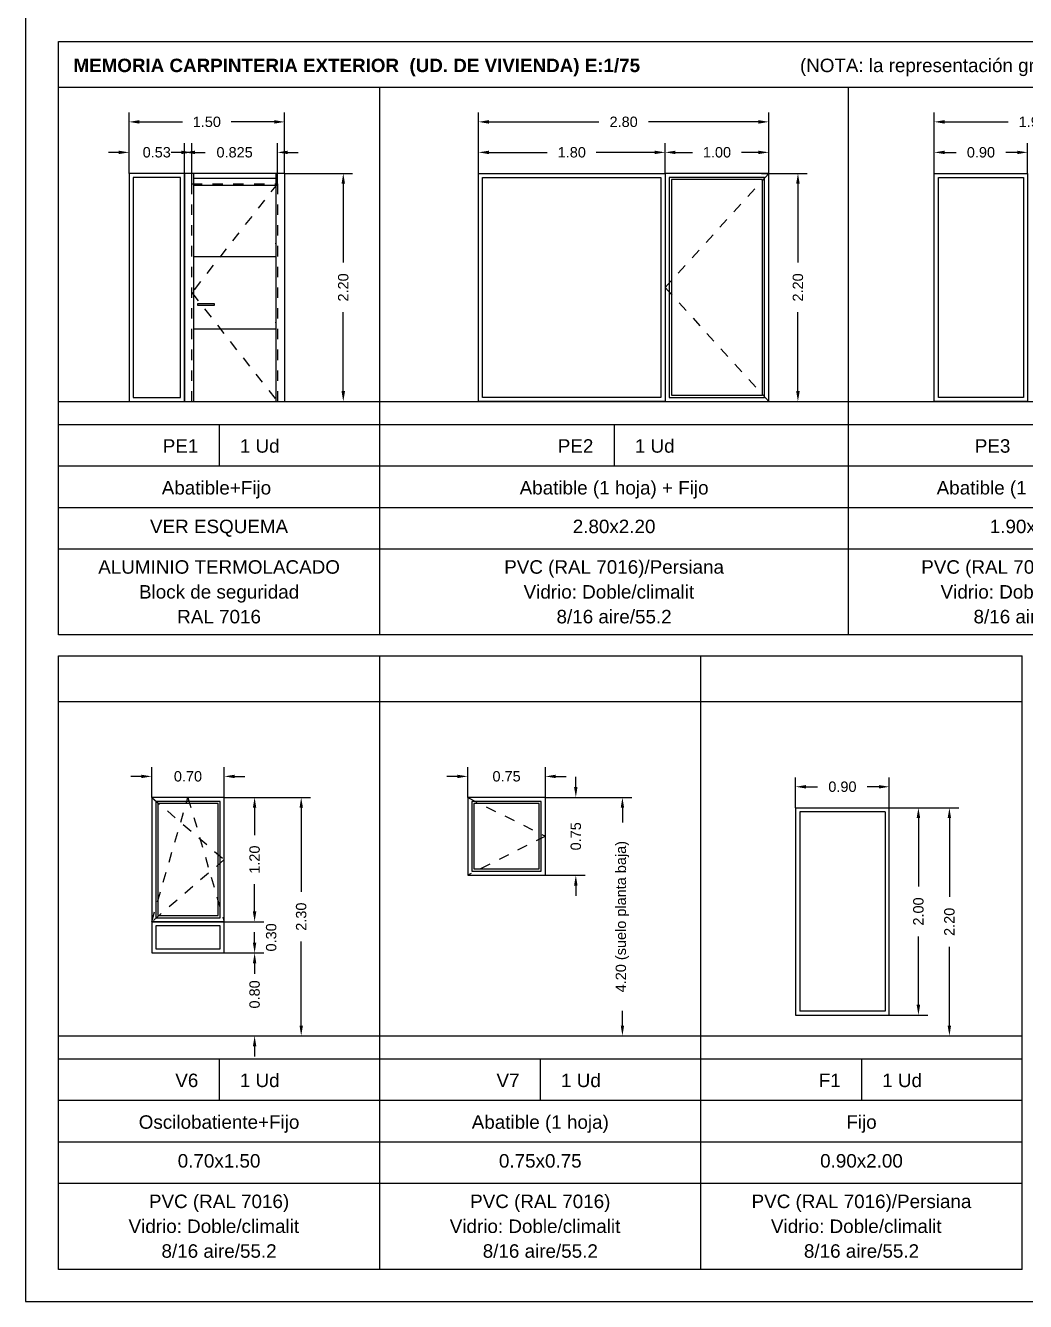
# Model space of a CAD drawing. Header units: millimetres. Extents: x 441156 to 441653, y 4514887 to 4515266.
# Drawn here: x 441501.57 to 441511.22, y 4514887.45 to 4514899.75 of the extents above; entities that cross this region are included whole.
import ezdxf
from ezdxf.enums import TextEntityAlignment as Align

# ---------------------------------------------------------------- set-up
doc = ezdxf.new("R2010")
doc.units = ezdxf.units.MM
doc.linetypes.add('CONTINUA', pattern=[0])
doc.linetypes.add('RAYITAS', pattern=[0.375, 0.25, -0.125])
for name, color, linetype in [('01_alzado', 5, 'CONTINUA'), ('01_alzados', 5, 'Continuous'), ('01_cotas', 254, 'Continuous'), ('01_pilares primera', 6, 'Continuous'), ('01_sanitarios', 250, 'Continuous'), ('01_tabiques', 3, 'Continuous'), ('01_texto cartela', 5, 'Continuous'), ('01_ventanas', 2, 'Continuous'), ('CARTELA', 4, 'Continuous'), ('COTAS', 251, 'Continuous'), ('DIVISION', 5, 'Continuous')]:
    doc.layers.add(name, color=color, linetype=linetype)
doc.layers.add('01_cartela', color=6, linetype='Continuous', plot=False)
doc.styles.add('Estilo1', font='swissel.ttf')
doc.styles.add('NIEVES2', font='sanss___.ttf')
doc.styles.add('NIEVES3', font='swisseb.ttf')
doc.styles.add('ROMANS', font='romans')
doc.dimstyles.new('DECIMAL-50', dxfattribs={"dimtxt": 0.08, "dimasz": 0.15, "dimexe": 0.09, "dimexo": 0, "dimgap": 0.09, "dimtad": 0, "dimzin": 0, "dimdsep": 46, "dimtxsty": 'ROMANS', "dimcen": 0.09, "dimclrt": 6, "dimadec": 0, "dimazin": 0, "dimtfac": 1.38, "dimtix": 1, "dimtofl": 0, "dimtmove": 2, "dimatfit": 3, "dimldrblk": 'OBLIQUE', "dimfxl": 1, "dimtolj": 1, "dimtzin": 0, "dimarcsym": 0})

# ---------------------------------------------------------------- blocks, each defined once
blk = doc.blocks.new('*D840')
at = {"layer": '01_cotas', "color": 0, "linetype": 'CONTINUA', "lineweight": -2, "transparency": 16777216}
for p, q in [((441503.49, 4514892.308), (441503.873, 4514892.308)), ((441503.49, 4514891.108), (441503.873, 4514891.108))]:
    blk.add_line(p, q, dxfattribs=at)
at = {"layer": '01_cotas', "color": 0, "lineweight": -2, "transparency": 16777216}
for p, q in [((441503.783, 4514892.208), (441503.783, 4514891.944)), ((441503.783, 4514891.208), (441503.783, 4514891.472))]:
    blk.add_line(p, q, dxfattribs=at)
at = {"layer": '01_cotas', "color": 0, "transparency": 16777216}
for points in [[(441503.766, 4514892.208), (441503.799, 4514892.208), (441503.783, 4514892.308)], [(441503.766, 4514891.208), (441503.799, 4514891.208), (441503.783, 4514891.108)]]:
    blk.add_solid(points, dxfattribs=at)
at = {"layer": '01_cotas', "color": 7, "transparency": 16777216, "insert": (441503.783, 4514891.708), "char_height": 0.1, "attachment_point": 5, "rotation": 90, "style": 'Estilo1'}
blk.add_mtext('\\A1;1.20', dxfattribs=at)
blk = doc.blocks.new('*D841')
at = {"layer": '01_cotas', "color": 0, "lineweight": -2, "transparency": 16777216}
for p, q in [((441503.783, 4514891.208), (441503.783, 4514891.308)), ((441503.783, 4514890.708), (441503.783, 4514890.608))]:
    blk.add_line(p, q, dxfattribs=at)
at = {"layer": '01_cotas', "color": 0, "linetype": 'CONTINUA', "lineweight": -2, "transparency": 16777216}
for p, q in [((441503.49, 4514891.108), (441503.873, 4514891.108)), ((441503.49, 4514890.808), (441503.873, 4514890.808))]:
    blk.add_line(p, q, dxfattribs=at)
at = {"layer": '01_cotas', "color": 0, "transparency": 16777216}
for points in [[(441503.766, 4514891.208), (441503.799, 4514891.208), (441503.783, 4514891.108)], [(441503.766, 4514890.708), (441503.799, 4514890.708), (441503.783, 4514890.808)]]:
    blk.add_solid(points, dxfattribs=at)
at = {"layer": '01_cotas', "color": 7, "transparency": 16777216, "insert": (441503.943, 4514890.958), "char_height": 0.1, "attachment_point": 5, "rotation": 90, "style": 'Estilo1'}
blk.add_mtext('\\A1;0.30', dxfattribs=at)
blk = doc.blocks.new('*D842')
at = {"layer": '01_cotas', "color": 0, "lineweight": -2, "transparency": 16777216}
for p, q in [((441503.783, 4514890.908), (441503.783, 4514891.008)), ((441503.783, 4514889.908), (441503.783, 4514889.808))]:
    blk.add_line(p, q, dxfattribs=at)
at = {"layer": '01_cotas', "color": 0, "linetype": 'CONTINUA', "lineweight": -2, "transparency": 16777216}
for p, q in [((441503.49, 4514890.808), (441503.873, 4514890.808)), ((441503.49, 4514890.008), (441503.873, 4514890.008))]:
    blk.add_line(p, q, dxfattribs=at)
at = {"layer": '01_cotas', "color": 0, "transparency": 16777216}
for points in [[(441503.766, 4514890.908), (441503.799, 4514890.908), (441503.783, 4514890.808)], [(441503.766, 4514889.908), (441503.799, 4514889.908), (441503.783, 4514890.008)]]:
    blk.add_solid(points, dxfattribs=at)
at = {"layer": '01_cotas', "color": 7, "transparency": 16777216, "insert": (441503.783, 4514890.408), "char_height": 0.1, "attachment_point": 5, "rotation": 90, "style": 'Estilo1'}
blk.add_mtext('\\A1;0.80', dxfattribs=at)
blk = doc.blocks.new('*D843')
at = {"layer": '01_cotas', "color": 0, "lineweight": -2, "transparency": 16777216}
for p, q in [((441502.69, 4514892.511), (441502.59, 4514892.511)), ((441503.59, 4514892.511), (441503.69, 4514892.511))]:
    blk.add_line(p, q, dxfattribs=at)
at = {"layer": '01_cotas', "color": 0, "linetype": 'CONTINUA', "lineweight": -2, "transparency": 16777216}
for p, q in [((441502.79, 4514892.308), (441502.79, 4514892.601)), ((441503.49, 4514892.308), (441503.49, 4514892.601))]:
    blk.add_line(p, q, dxfattribs=at)
at = {"layer": '01_cotas', "color": 0, "transparency": 16777216}
for points in [[(441502.69, 4514892.527), (441502.69, 4514892.494), (441502.79, 4514892.511)], [(441503.59, 4514892.527), (441503.59, 4514892.494), (441503.49, 4514892.511)]]:
    blk.add_solid(points, dxfattribs=at)
at = {"layer": '01_cotas', "color": 7, "transparency": 16777216, "insert": (441503.14, 4514892.511), "char_height": 0.1, "attachment_point": 5, "style": 'Estilo1'}
blk.add_mtext('\\A1;0.70', dxfattribs=at)
blk = doc.blocks.new('*D844')
at = {"layer": '01_cotas', "color": 0, "linetype": 'CONTINUA', "lineweight": -2, "transparency": 16777216}
for p, q in [((441503.609, 4514892.308), (441504.322, 4514892.308)), ((441503.519, 4514890.008), (441504.322, 4514890.008))]:
    blk.add_line(p, q, dxfattribs=at)
at = {"layer": '01_cotas', "color": 0, "lineweight": -2, "transparency": 16777216}
for p, q in [((441504.232, 4514892.208), (441504.232, 4514891.398)), ((441504.232, 4514890.108), (441504.232, 4514890.918))]:
    blk.add_line(p, q, dxfattribs=at)
at = {"layer": '01_cotas', "color": 0, "transparency": 16777216}
for points in [[(441504.216, 4514892.208), (441504.249, 4514892.208), (441504.232, 4514892.308)], [(441504.216, 4514890.108), (441504.249, 4514890.108), (441504.232, 4514890.008)]]:
    blk.add_solid(points, dxfattribs=at)
at = {"layer": '01_cotas', "color": 7, "transparency": 16777216, "insert": (441504.232, 4514891.158), "char_height": 0.1, "attachment_point": 5, "rotation": 90, "style": 'Estilo1'}
blk.add_mtext('\\A1;2.30', dxfattribs=at)
blk = doc.blocks.new('*D853')
at = {"layer": '01_cotas', "color": 0, "linetype": 'CONTINUA', "lineweight": -2, "transparency": 16777216}
for p, q in [((441505.942, 4514898.327), (441505.942, 4514898.914)), ((441508.742, 4514898.327), (441508.742, 4514898.914))]:
    blk.add_line(p, q, dxfattribs=at)
at = {"layer": '01_cotas', "color": 0, "lineweight": -2, "transparency": 16777216}
for p, q in [((441506.042, 4514898.824), (441507.102, 4514898.824)), ((441508.642, 4514898.824), (441507.582, 4514898.824))]:
    blk.add_line(p, q, dxfattribs=at)
at = {"layer": '01_cotas', "color": 0, "transparency": 16777216}
for points in [[(441506.042, 4514898.841), (441506.042, 4514898.807), (441505.942, 4514898.824)], [(441508.642, 4514898.841), (441508.642, 4514898.807), (441508.742, 4514898.824)]]:
    blk.add_solid(points, dxfattribs=at)
at = {"layer": '01_cotas', "color": 7, "transparency": 16777216, "insert": (441507.342, 4514898.824), "char_height": 0.1, "attachment_point": 5, "style": 'Estilo1'}
blk.add_mtext('\\A1;2.80', dxfattribs=at)
blk = doc.blocks.new('*D854')
at = {"layer": '01_cotas', "color": 0, "linetype": 'CONTINUA', "lineweight": -2, "transparency": 16777216}
for p, q in [((441505.942, 4514898.327), (441505.942, 4514898.62)), ((441507.742, 4514898.327), (441507.742, 4514898.62))]:
    blk.add_line(p, q, dxfattribs=at)
at = {"layer": '01_cotas', "color": 0, "lineweight": -2, "transparency": 16777216}
for p, q in [((441506.042, 4514898.53), (441506.605, 4514898.53)), ((441507.642, 4514898.53), (441507.078, 4514898.53))]:
    blk.add_line(p, q, dxfattribs=at)
at = {"layer": '01_cotas', "color": 0, "transparency": 16777216}
for points in [[(441506.042, 4514898.546), (441506.042, 4514898.513), (441505.942, 4514898.53)], [(441507.642, 4514898.546), (441507.642, 4514898.513), (441507.742, 4514898.53)]]:
    blk.add_solid(points, dxfattribs=at)
at = {"layer": '01_cotas', "color": 7, "transparency": 16777216, "insert": (441506.842, 4514898.53), "char_height": 0.1, "attachment_point": 5, "style": 'Estilo1'}
blk.add_mtext('\\A1;1.80', dxfattribs=at)
blk = doc.blocks.new('*D855')
at = {"layer": '01_cotas', "color": 0, "linetype": 'CONTINUA', "lineweight": -2, "transparency": 16777216}
for p, q in [((441508.672, 4514898.327), (441509.113, 4514898.327)), ((441508.672, 4514896.127), (441509.113, 4514896.127))]:
    blk.add_line(p, q, dxfattribs=at)
at = {"layer": '01_cotas', "color": 0, "lineweight": -2, "transparency": 16777216}
for p, q in [((441509.023, 4514898.227), (441509.023, 4514897.467)), ((441509.023, 4514896.227), (441509.023, 4514896.987))]:
    blk.add_line(p, q, dxfattribs=at)
at = {"layer": '01_cotas', "color": 0, "transparency": 16777216}
for points in [[(441509.006, 4514898.227), (441509.04, 4514898.227), (441509.023, 4514898.327)], [(441509.006, 4514896.227), (441509.04, 4514896.227), (441509.023, 4514896.127)]]:
    blk.add_solid(points, dxfattribs=at)
at = {"layer": '01_cotas', "color": 7, "transparency": 16777216, "insert": (441509.023, 4514897.227), "char_height": 0.1, "attachment_point": 5, "rotation": 90, "style": 'Estilo1'}
blk.add_mtext('\\A1;2.20', dxfattribs=at)
blk = doc.blocks.new('*D856')
at = {"layer": '01_cotas', "color": 0, "linetype": 'CONTINUA', "lineweight": -2, "transparency": 16777216}
for p, q in [((441507.742, 4514898.327), (441507.742, 4514898.62)), ((441508.742, 4514898.327), (441508.742, 4514898.62))]:
    blk.add_line(p, q, dxfattribs=at)
at = {"layer": '01_cotas', "color": 0, "lineweight": -2, "transparency": 16777216}
for p, q in [((441507.842, 4514898.53), (441508.005, 4514898.53)), ((441508.642, 4514898.53), (441508.478, 4514898.53))]:
    blk.add_line(p, q, dxfattribs=at)
at = {"layer": '01_cotas', "color": 0, "transparency": 16777216}
for points in [[(441507.842, 4514898.546), (441507.842, 4514898.513), (441507.742, 4514898.53)], [(441508.642, 4514898.546), (441508.642, 4514898.513), (441508.742, 4514898.53)]]:
    blk.add_solid(points, dxfattribs=at)
at = {"layer": '01_cotas', "color": 7, "transparency": 16777216, "insert": (441508.242, 4514898.53), "char_height": 0.1, "attachment_point": 5, "style": 'Estilo1'}
blk.add_mtext('\\A1;1.00', dxfattribs=at)
blk = doc.blocks.new('*D857')
at = {"layer": '01_cotas', "color": 0, "linetype": 'CONTINUA', "lineweight": -2, "transparency": 16777216}
for p, q in [((441510.338, 4514898.327), (441510.338, 4514898.914)), ((441512.238, 4514898.327), (441512.238, 4514898.914))]:
    blk.add_line(p, q, dxfattribs=at)
at = {"layer": '01_cotas', "color": 0, "lineweight": -2, "transparency": 16777216}
for p, q in [((441510.438, 4514898.824), (441511.051, 4514898.824)), ((441512.138, 4514898.824), (441511.524, 4514898.824))]:
    blk.add_line(p, q, dxfattribs=at)
at = {"layer": '01_cotas', "color": 0, "transparency": 16777216}
for points in [[(441510.438, 4514898.841), (441510.438, 4514898.807), (441510.338, 4514898.824)], [(441512.138, 4514898.841), (441512.138, 4514898.807), (441512.238, 4514898.824)]]:
    blk.add_solid(points, dxfattribs=at)
at = {"layer": '01_cotas', "color": 7, "transparency": 16777216, "insert": (441511.288, 4514898.824), "char_height": 0.1, "attachment_point": 5, "style": 'Estilo1'}
blk.add_mtext('\\A1;1.90', dxfattribs=at)
blk = doc.blocks.new('*D858')
at = {"layer": '01_cotas', "color": 0, "linetype": 'CONTINUA', "lineweight": -2, "transparency": 16777216}
for p, q in [((441510.338, 4514898.327), (441510.338, 4514898.62)), ((441511.238, 4514898.327), (441511.238, 4514898.62))]:
    blk.add_line(p, q, dxfattribs=at)
at = {"layer": '01_cotas', "color": 0, "lineweight": -2, "transparency": 16777216}
for p, q in [((441510.438, 4514898.53), (441510.548, 4514898.53)), ((441511.138, 4514898.53), (441511.028, 4514898.53))]:
    blk.add_line(p, q, dxfattribs=at)
at = {"layer": '01_cotas', "color": 0, "transparency": 16777216}
for points in [[(441510.438, 4514898.546), (441510.438, 4514898.513), (441510.338, 4514898.53)], [(441511.138, 4514898.546), (441511.138, 4514898.513), (441511.238, 4514898.53)]]:
    blk.add_solid(points, dxfattribs=at)
at = {"layer": '01_cotas', "color": 7, "transparency": 16777216, "insert": (441510.788, 4514898.53), "char_height": 0.1, "attachment_point": 5, "style": 'Estilo1'}
blk.add_mtext('\\A1;0.90', dxfattribs=at)
blk = doc.blocks.new('*D861')
at = {"layer": '01_cotas', "color": 0, "lineweight": -2, "transparency": 16777216}
for p, q in [((441506.881, 4514892.408), (441506.881, 4514892.508)), ((441506.881, 4514891.458), (441506.881, 4514891.358))]:
    blk.add_line(p, q, dxfattribs=at)
at = {"layer": '01_cotas', "color": 0, "linetype": 'CONTINUA', "lineweight": -2, "transparency": 16777216}
for p, q in [((441506.588, 4514892.308), (441506.971, 4514892.308)), ((441506.588, 4514891.558), (441506.971, 4514891.558))]:
    blk.add_line(p, q, dxfattribs=at)
at = {"layer": '01_cotas', "color": 0, "transparency": 16777216}
for points in [[(441506.864, 4514892.408), (441506.897, 4514892.408), (441506.881, 4514892.308)], [(441506.864, 4514891.458), (441506.897, 4514891.458), (441506.881, 4514891.558)]]:
    blk.add_solid(points, dxfattribs=at)
at = {"layer": '01_cotas', "color": 7, "transparency": 16777216, "insert": (441506.881, 4514891.933), "char_height": 0.1, "attachment_point": 5, "rotation": 90, "style": 'Estilo1'}
blk.add_mtext('\\A1;0.75', dxfattribs=at)
blk = doc.blocks.new('*D862')
at = {"layer": '01_cotas', "color": 0, "lineweight": -2, "transparency": 16777216}
for p, q in [((441505.738, 4514892.511), (441505.638, 4514892.511)), ((441506.688, 4514892.511), (441506.788, 4514892.511))]:
    blk.add_line(p, q, dxfattribs=at)
at = {"layer": '01_cotas', "color": 0, "linetype": 'CONTINUA', "lineweight": -2, "transparency": 16777216}
for p, q in [((441505.838, 4514892.308), (441505.838, 4514892.601)), ((441506.588, 4514892.308), (441506.588, 4514892.601))]:
    blk.add_line(p, q, dxfattribs=at)
at = {"layer": '01_cotas', "color": 0, "transparency": 16777216}
for points in [[(441505.738, 4514892.527), (441505.738, 4514892.494), (441505.838, 4514892.511)], [(441506.688, 4514892.527), (441506.688, 4514892.494), (441506.588, 4514892.511)]]:
    blk.add_solid(points, dxfattribs=at)
at = {"layer": '01_cotas', "color": 7, "transparency": 16777216, "insert": (441506.213, 4514892.511), "char_height": 0.1, "attachment_point": 5, "style": 'Estilo1'}
blk.add_mtext('\\A1;0.75', dxfattribs=at)
blk = doc.blocks.new('*D863')
at = {"layer": '01_cotas', "color": 0, "linetype": 'CONTINUA', "lineweight": -2, "transparency": 16777216}
for p, q in [((441506.707, 4514892.308), (441507.42, 4514892.308)), ((441506.617, 4514890.008), (441507.42, 4514890.008))]:
    blk.add_line(p, q, dxfattribs=at)
at = {"layer": '01_cotas', "color": 0, "lineweight": -2, "transparency": 16777216}
for p, q in [((441507.33, 4514892.208), (441507.33, 4514892.065)), ((441507.33, 4514890.108), (441507.33, 4514890.251))]:
    blk.add_line(p, q, dxfattribs=at)
at = {"layer": '01_cotas', "color": 0, "transparency": 16777216}
for points in [[(441507.314, 4514892.208), (441507.347, 4514892.208), (441507.33, 4514892.308)], [(441507.314, 4514890.108), (441507.347, 4514890.108), (441507.33, 4514890.008)]]:
    blk.add_solid(points, dxfattribs=at)
at = {"layer": '01_cotas', "color": 7, "transparency": 16777216, "insert": (441507.33, 4514891.158), "char_height": 0.1, "attachment_point": 5, "rotation": 90, "style": 'Estilo1'}
blk.add_mtext('\\A1;4.20 (suelo planta baja)', dxfattribs=at)
blk = doc.blocks.new('*D864')
at = {"layer": '01_cotas', "color": 0, "linetype": 'CONTINUA', "lineweight": -2, "transparency": 16777216}
for p, q in [((441509.834, 4514892.208), (441510.275, 4514892.208)), ((441509.834, 4514890.208), (441510.275, 4514890.208))]:
    blk.add_line(p, q, dxfattribs=at)
at = {"layer": '01_cotas', "color": 0, "lineweight": -2, "transparency": 16777216}
for p, q in [((441510.185, 4514892.108), (441510.185, 4514891.448)), ((441510.185, 4514890.308), (441510.185, 4514890.968))]:
    blk.add_line(p, q, dxfattribs=at)
at = {"layer": '01_cotas', "color": 0, "transparency": 16777216}
for points in [[(441510.168, 4514892.108), (441510.202, 4514892.108), (441510.185, 4514892.208)], [(441510.168, 4514890.308), (441510.202, 4514890.308), (441510.185, 4514890.208)]]:
    blk.add_solid(points, dxfattribs=at)
at = {"layer": '01_cotas', "color": 7, "transparency": 16777216, "insert": (441510.185, 4514891.208), "char_height": 0.1, "attachment_point": 5, "rotation": 90, "style": 'Estilo1'}
blk.add_mtext('\\A1;2.00', dxfattribs=at)
blk = doc.blocks.new('*D867')
at = {"layer": '01_cotas', "color": 0, "linetype": 'CONTINUA', "lineweight": -2, "transparency": 16777216}
for p, q in [((441509, 4514892.208), (441509, 4514892.501)), ((441509.904, 4514892.208), (441509.904, 4514892.501))]:
    blk.add_line(p, q, dxfattribs=at)
at = {"layer": '01_cotas', "color": 0, "lineweight": -2, "transparency": 16777216}
for p, q in [((441509.1, 4514892.411), (441509.212, 4514892.411)), ((441509.804, 4514892.411), (441509.692, 4514892.411))]:
    blk.add_line(p, q, dxfattribs=at)
at = {"layer": '01_cotas', "color": 0, "transparency": 16777216}
for points in [[(441509.1, 4514892.427), (441509.1, 4514892.394), (441509, 4514892.411)], [(441509.804, 4514892.427), (441509.804, 4514892.394), (441509.904, 4514892.411)]]:
    blk.add_solid(points, dxfattribs=at)
at = {"layer": '01_cotas', "color": 7, "transparency": 16777216, "insert": (441509.452, 4514892.411), "char_height": 0.1, "attachment_point": 5, "style": 'Estilo1'}
blk.add_mtext('\\A1;0.90', dxfattribs=at)
blk = doc.blocks.new('*D865')
at = {"layer": '01_cotas', "color": 0, "linetype": 'CONTINUA', "lineweight": -2, "transparency": 16777216}
for p, q in [((441509.86, 4514892.208), (441510.574, 4514892.208)), ((441509.77, 4514890.008), (441510.574, 4514890.008))]:
    blk.add_line(p, q, dxfattribs=at)
at = {"layer": '01_cotas', "color": 0, "lineweight": -2, "transparency": 16777216}
for p, q in [((441510.484, 4514892.108), (441510.484, 4514891.348)), ((441510.484, 4514890.108), (441510.484, 4514890.868))]:
    blk.add_line(p, q, dxfattribs=at)
at = {"layer": '01_cotas', "color": 0, "transparency": 16777216}
for points in [[(441510.467, 4514892.108), (441510.5, 4514892.108), (441510.484, 4514892.208)], [(441510.467, 4514890.108), (441510.5, 4514890.108), (441510.484, 4514890.008)]]:
    blk.add_solid(points, dxfattribs=at)
at = {"layer": '01_cotas', "color": 7, "transparency": 16777216, "insert": (441510.484, 4514891.108), "char_height": 0.1, "attachment_point": 5, "rotation": 90, "style": 'Estilo1'}
blk.add_mtext('\\A1;2.20', dxfattribs=at)
blk = doc.blocks.new('*D812')
at = {"layer": '01_cotas', "color": 0, "lineweight": -2, "transparency": 16777216}
for p, q in [((441503.077, 4514898.53), (441502.977, 4514898.53)), ((441504.102, 4514898.53), (441504.202, 4514898.53))]:
    blk.add_line(p, q, dxfattribs=at)
at = {"layer": '01_cotas', "color": 0, "linetype": 'CONTINUA', "lineweight": -2, "transparency": 16777216}
for p, q in [((441503.177, 4514898.227), (441503.177, 4514898.62)), ((441504.002, 4514898.227), (441504.002, 4514898.62))]:
    blk.add_line(p, q, dxfattribs=at)
at = {"layer": '01_cotas', "color": 0, "transparency": 16777216}
for points in [[(441503.077, 4514898.546), (441503.077, 4514898.513), (441503.177, 4514898.53)], [(441504.102, 4514898.546), (441504.102, 4514898.513), (441504.002, 4514898.53)]]:
    blk.add_solid(points, dxfattribs=at)
at = {"layer": '01_cotas', "color": 7, "transparency": 16777216, "insert": (441503.59, 4514898.53), "char_height": 0.1, "attachment_point": 5, "style": 'Estilo1'}
blk.add_mtext('\\A1;0.825', dxfattribs=at)
blk = doc.blocks.new('*D813')
at = {"layer": '01_cotas', "color": 0, "linetype": 'CONTINUA', "lineweight": -2, "transparency": 16777216}
for p, q in [((441504.072, 4514898.327), (441504.728, 4514898.327)), ((441504.072, 4514896.127), (441504.728, 4514896.127))]:
    blk.add_line(p, q, dxfattribs=at)
at = {"layer": '01_cotas', "color": 0, "lineweight": -2, "transparency": 16777216}
for p, q in [((441504.638, 4514898.227), (441504.638, 4514897.467)), ((441504.638, 4514896.227), (441504.638, 4514896.987))]:
    blk.add_line(p, q, dxfattribs=at)
at = {"layer": '01_cotas', "color": 0, "transparency": 16777216}
for points in [[(441504.621, 4514898.227), (441504.655, 4514898.227), (441504.638, 4514898.327)], [(441504.621, 4514896.227), (441504.655, 4514896.227), (441504.638, 4514896.127)]]:
    blk.add_solid(points, dxfattribs=at)
at = {"layer": '01_cotas', "color": 7, "transparency": 16777216, "insert": (441504.638, 4514897.227), "char_height": 0.1, "attachment_point": 5, "rotation": 90, "style": 'Estilo1'}
blk.add_mtext('\\A1;2.20', dxfattribs=at)
blk = doc.blocks.new('*D814')
at = {"layer": '01_cotas', "color": 0, "linetype": 'CONTINUA', "lineweight": -2, "transparency": 16777216}
for p, q in [((441502.572, 4514898.327), (441502.572, 4514898.914)), ((441504.072, 4514898.327), (441504.072, 4514898.914))]:
    blk.add_line(p, q, dxfattribs=at)
at = {"layer": '01_cotas', "color": 0, "lineweight": -2, "transparency": 16777216}
for p, q in [((441502.672, 4514898.824), (441503.086, 4514898.824)), ((441503.972, 4514898.824), (441503.558, 4514898.824))]:
    blk.add_line(p, q, dxfattribs=at)
at = {"layer": '01_cotas', "color": 0, "transparency": 16777216}
for points in [[(441502.672, 4514898.841), (441502.672, 4514898.807), (441502.572, 4514898.824)], [(441503.972, 4514898.841), (441503.972, 4514898.807), (441504.072, 4514898.824)]]:
    blk.add_solid(points, dxfattribs=at)
at = {"layer": '01_cotas', "color": 7, "transparency": 16777216, "insert": (441503.322, 4514898.824), "char_height": 0.1, "attachment_point": 5, "style": 'Estilo1'}
blk.add_mtext('\\A1;1.50', dxfattribs=at)
blk = doc.blocks.new('*D815')
at = {"layer": '01_cotas', "color": 0, "lineweight": -2, "transparency": 16777216}
for p, q in [((441502.472, 4514898.53), (441502.372, 4514898.53)), ((441503.207, 4514898.53), (441503.307, 4514898.53))]:
    blk.add_line(p, q, dxfattribs=at)
at = {"layer": '01_cotas', "color": 0, "linetype": 'CONTINUA', "lineweight": -2, "transparency": 16777216}
for p, q in [((441502.572, 4514898.327), (441502.572, 4514898.62)), ((441503.107, 4514898.327), (441503.107, 4514898.62))]:
    blk.add_line(p, q, dxfattribs=at)
at = {"layer": '01_cotas', "color": 0, "transparency": 16777216}
for points in [[(441502.472, 4514898.546), (441502.472, 4514898.513), (441502.572, 4514898.53)], [(441503.207, 4514898.546), (441503.207, 4514898.513), (441503.107, 4514898.53)]]:
    blk.add_solid(points, dxfattribs=at)
at = {"layer": '01_cotas', "color": 7, "transparency": 16777216, "insert": (441502.839, 4514898.53), "char_height": 0.1, "attachment_point": 5, "style": 'Estilo1'}
blk.add_mtext('\\A1;0.53', dxfattribs=at)

msp = doc.modelspace()

# ---------------------------------------------------------------- linework, layer by layer
at = {"layer": '01_alzado'}
for p, q in [((441504.072, 4514898.327), (441503.107, 4514898.327)), ((441503.107, 4514898.327), (441503.107, 4514896.127)), ((441503.192, 4514898.327), (441503.192, 4514896.127)), ((441503.192, 4514898.282), (441503.987, 4514898.282)), ((441503.987, 4514898.327), (441503.987, 4514896.127)), ((441504.072, 4514898.327), (441504.072, 4514896.127)), ((441503.192, 4514898.212), (441503.987, 4514898.212)), ((441503.192, 4514897.527), (441503.987, 4514897.527)), ((441503.192, 4514896.827), (441503.987, 4514896.827))]:
    msp.add_line(p, q, dxfattribs=at)
at = {"layer": '01_alzado', "linetype": 'Continuous'}
for p, q in [((441509, 4514892.208), (441509, 4514890.208)), ((441509, 4514892.208), (441509.904, 4514892.208)), ((441509.904, 4514890.208), (441509.904, 4514892.208)), ((441509, 4514890.208), (441509.904, 4514890.208))]:
    msp.add_line(p, q, dxfattribs=at)
at = {"layer": '01_alzado', "color": 5}
for points in [[(441503.107, 4514898.327), (441502.572, 4514898.327), (441502.572, 4514896.127), (441503.107, 4514896.127)], [(441503.49, 4514892.308), (441502.79, 4514892.308), (441502.79, 4514891.108), (441503.49, 4514891.108)], [(441506.588, 4514892.308), (441505.838, 4514892.308), (441505.838, 4514891.558), (441506.588, 4514891.558)], [(441503.49, 4514891.108), (441502.79, 4514891.108), (441502.79, 4514890.808), (441503.49, 4514890.808)]]:
    msp.add_lwpolyline(points, close=True, dxfattribs=at)
at = {"layer": '01_alzado'}
msp.add_lwpolyline([(441503.236, 4514897.054), (441503.236, 4514897.072), (441503.392, 4514897.072), (441503.392, 4514897.054)], close=True, dxfattribs=at)
at = {"layer": '01_alzados'}
msp.add_line((441509, 4514892.208), (441509, 4514890.208), dxfattribs=at)
at = {"layer": '01_cartela', "color": 1}
msp.add_lwpolyline([(441501.573, 4514908.981), (441501.573, 4514887.446), (441532.211, 4514887.446), (441532.211, 4514908.981)], close=True, dxfattribs=at)
at = {"layer": '01_sanitarios', "color": 5, "linetype": 'CONTINUA'}
for points in [[(441505.942, 4514898.327), (441507.742, 4514898.327), (441507.742, 4514896.127), (441505.942, 4514896.127)], [(441508.742, 4514898.327), (441507.742, 4514898.327), (441507.742, 4514896.127), (441508.742, 4514896.127)], [(441510.338, 4514898.327), (441511.238, 4514898.327), (441511.238, 4514896.127), (441510.338, 4514896.127)]]:
    msp.add_lwpolyline(points, close=True, dxfattribs=at)
at = {"layer": '01_tabiques'}
for p in [(441503.987, 4514897.65), (441503.987, 4514896.889)]:
    msp.add_point(p, dxfattribs=at)
at = {"layer": '01_ventanas', "color": 2}
for p, q in [((441509.864, 4514892.168), (441509.04, 4514892.168)), ((441509.04, 4514892.168), (441509.04, 4514890.248)), ((441509.864, 4514892.168), (441509.864, 4514890.248)), ((441509.864, 4514890.248), (441509.04, 4514890.248))]:
    msp.add_line(p, q, dxfattribs=at)
for points in [[(441503.067, 4514898.287), (441502.612, 4514898.287), (441502.612, 4514896.167), (441503.067, 4514896.167)], [(441505.982, 4514898.287), (441507.702, 4514898.287), (441507.702, 4514896.167), (441505.982, 4514896.167)], [(441508.702, 4514898.287), (441507.782, 4514898.287), (441507.782, 4514896.167), (441508.702, 4514896.167)], [(441510.378, 4514898.287), (441511.198, 4514898.287), (441511.198, 4514896.167), (441510.378, 4514896.167)], [(441508.682, 4514898.267), (441507.802, 4514898.267), (441507.802, 4514896.187), (441508.682, 4514896.187)], [(441503.45, 4514892.268), (441502.83, 4514892.268), (441502.83, 4514891.148), (441503.45, 4514891.148)], [(441503.43, 4514892.248), (441502.85, 4514892.248), (441502.85, 4514891.168), (441503.43, 4514891.168)], [(441506.548, 4514892.268), (441505.878, 4514892.268), (441505.878, 4514891.598), (441506.548, 4514891.598)], [(441506.528, 4514892.248), (441505.898, 4514892.248), (441505.898, 4514891.618), (441506.528, 4514891.618)], [(441503.45, 4514891.068), (441502.83, 4514891.068), (441502.83, 4514890.848), (441503.45, 4514890.848)]]:
    msp.add_lwpolyline(points, close=True, dxfattribs=at)
at = {"layer": 'CARTELA', "color": 1}
for p, q in [((441501.891, 4514896.127), (441531.901, 4514896.127)), ((441501.891, 4514890.008), (441511.185, 4514890.008))]:
    msp.add_line(p, q, dxfattribs=at)
at = {"layer": 'COTAS', "color": 120, "linetype": 'RAYITAS', "ltscale": 0.25}
for points in [[(441508.742, 4514898.327), (441507.742, 4514897.227), (441508.742, 4514896.127)], [(441503.177, 4514896.127), (441503.177, 4514898.227), (441504.002, 4514898.227), (441504.002, 4514896.127)], [(441504.002, 4514898.227), (441503.177, 4514897.177), (441504.002, 4514896.127)], [(441502.79, 4514892.308), (441503.49, 4514891.708), (441502.79, 4514891.108), (441503.14, 4514892.308), (441503.49, 4514891.108)], [(441505.838, 4514892.308), (441506.588, 4514891.933), (441505.838, 4514891.558)]]:
    msp.add_lwpolyline(points, dxfattribs=at)
at = {"layer": 'DIVISION', "color": 5}
for p, q in [((441501.891, 4514893.875), (441501.891, 4514899.598)), ((441501.891, 4514899.598), (441531.901, 4514899.598)), ((441501.891, 4514899.158), (441531.901, 4514899.158)), ((441504.989, 4514893.875), (441504.989, 4514899.158)), ((441509.511, 4514893.875), (441509.511, 4514899.158)), ((441501.891, 4514895.906), (441531.901, 4514895.906)), ((441503.44, 4514895.906), (441503.44, 4514895.506)), ((441507.25, 4514895.906), (441507.25, 4514895.506)), ((441501.891, 4514895.506), (441531.901, 4514895.506)), ((441501.891, 4514895.106), (441531.901, 4514895.106)), ((441501.891, 4514894.706), (441531.901, 4514894.706)), ((441531.901, 4514893.875), (441501.891, 4514893.875)), ((441501.891, 4514887.756), (441501.891, 4514893.675)), ((441501.891, 4514893.675), (441504.989, 4514893.675)), ((441504.989, 4514887.756), (441504.989, 4514893.675)), ((441504.989, 4514893.675), (441508.087, 4514893.675)), ((441508.087, 4514887.756), (441508.087, 4514893.675)), ((441508.087, 4514893.675), (441511.185, 4514893.675)), ((441511.185, 4514887.756), (441511.185, 4514893.675)), ((441501.891, 4514893.234), (441504.989, 4514893.234)), ((441504.989, 4514893.234), (441508.087, 4514893.234)), ((441508.087, 4514893.234), (441511.185, 4514893.234)), ((441501.891, 4514889.787), (441511.185, 4514889.787)), ((441503.44, 4514889.787), (441503.44, 4514889.387)), ((441506.538, 4514889.787), (441506.538, 4514889.387)), ((441509.636, 4514889.787), (441509.636, 4514889.387)), ((441501.891, 4514889.387), (441511.185, 4514889.387)), ((441501.891, 4514888.987), (441511.185, 4514888.987)), ((441501.891, 4514888.587), (441511.185, 4514888.587)), ((441504.989, 4514887.756), (441501.891, 4514887.756)), ((441508.087, 4514887.756), (441504.989, 4514887.756)), ((441511.185, 4514887.756), (441508.087, 4514887.756))]:
    msp.add_line(p, q, dxfattribs=at)

# ---------------------------------------------------------------- texts
at = {"layer": '01_pilares primera', "color": 7, "style": 'NIEVES2'}
for s, p in [('PE1', (441503.24, 4514895.633)), ('PE2', (441507.05, 4514895.633)), ('PE3', (441511.072, 4514895.633)), ('V6', (441503.24, 4514889.514)), ('V7', (441506.338, 4514889.514)), ('F1', (441509.436, 4514889.514))]:
    msp.add_text(s, height=0.13, dxfattribs=at).set_placement(p, align=Align.RIGHT)
for p in [(441503.64, 4514895.633), (441507.45, 4514895.633), (441503.64, 4514889.514), (441506.738, 4514889.514), (441509.836, 4514889.514)]:
    msp.add_text('1 Ud', height=0.13, dxfattribs=at).set_placement(p)
at = {"layer": '01_texto cartela', "color": 5}
for s, style, p in [('MEMORIA CARPINTERIA EXTERIOR  (UD. DE VIVIENDA) E:1/75', 'NIEVES3', (441502.036, 4514899.304)), ('(NOTA: la representación gráfica de la carpintería está expresada desde el exterior)', 'NIEVES2', (441509.043, 4514899.304))]:
    msp.add_text(s, height=0.12967, dxfattribs=dict(at, style=style)).set_placement(p)
at = {"layer": 'DIVISION', "color": 5, "style": 'NIEVES2'}
for s, p in [('Abatible+Fijo ', (441503.44, 4514895.23)), ('Abatible (1 hoja) + Fijo', (441507.25, 4514895.23)), ('Abatible (1 hoja) + Fijo', (441511.272, 4514895.23)), ('VER ESQUEMA', (441503.44, 4514894.857)), ('2.80x2.20', (441507.25, 4514894.857)), ('1.90x2.20', (441511.272, 4514894.857)), ('ALUMINIO TERMOLACADO', (441503.44, 4514894.466)), ('PVC (RAL 7016)/Persiana', (441507.25, 4514894.466)), ('PVC (RAL 7016)/Persiana', (441511.272, 4514894.466)), ('Block de seguridad', (441503.44, 4514894.226)), ('Vidrio: Doble/climalit  ', (441507.25, 4514894.226)), ('Vidrio: Doble/climalit  ', (441511.272, 4514894.226)), ('RAL 7016', (441503.44, 4514893.987)), ('8/16 aire/55.2', (441507.25, 4514893.987)), ('8/16 aire/55.2', (441511.272, 4514893.987)), ('Oscilobatiente+Fijo', (441503.44, 4514889.112)), ('Abatible (1 hoja)', (441506.538, 4514889.112)), ('Fijo', (441509.636, 4514889.112)), ('0.70x1.50', (441503.44, 4514888.738)), ('0.75x0.75', (441506.538, 4514888.738)), ('0.90x2.00', (441509.636, 4514888.738)), ('PVC (RAL 7016)', (441503.44, 4514888.347)), ('PVC (RAL 7016)', (441506.538, 4514888.347)), ('PVC (RAL 7016)/Persiana', (441509.636, 4514888.347)), ('Vidrio: Doble/climalit  ', (441503.44, 4514888.107)), ('Vidrio: Doble/climalit  ', (441506.538, 4514888.107)), ('Vidrio: Doble/climalit  ', (441509.636, 4514888.107)), ('8/16 aire/55.2', (441503.44, 4514887.868)), ('8/16 aire/55.2', (441506.538, 4514887.868)), ('8/16 aire/55.2', (441509.636, 4514887.868))]:
    msp.add_text(s, height=0.13, dxfattribs=at).set_placement(p, align=Align.CENTER)

# ---------------------------------------------------------------- dimensions: what is measured, and where the dimension line sits
at = {"layer": '01_cotas'}
for base, p1, p2, angle, picture, middle in [((441502.572, 4514898.824), (441504.072, 4514898.327), (441502.572, 4514898.327), 180, '*D814', (441503.322, 4514898.824)), ((441502.57199, 4514898.52962), (441503.10698, 4514898.32685), (441502.57199, 4514898.32685), 180, '*D815', (441502.83949, 4514898.52962)), ((441504.638, 4514896.127), (441504.072, 4514898.327), (441504.072, 4514896.127), 90, '*D813', (441504.638, 4514897.227)), ((441509.023, 4514896.127), (441508.672, 4514898.327), (441508.672, 4514896.127), 90, '*D855', (441509.023, 4514897.227)), ((441506.881, 4514891.558), (441506.588, 4514892.308), (441506.588, 4514891.558), 90, '*D861', (441506.881, 4514891.933)), ((441503.783, 4514891.108), (441503.49, 4514892.308), (441503.49, 4514891.108), 90, '*D840', (441503.783, 4514891.708)), ((441504.232, 4514890.008), (441503.609, 4514892.308), (441503.519, 4514890.008), 90, '*D844', (441504.232, 4514891.158)), ((441510.484, 4514890.008), (441509.86, 4514892.208), (441509.77, 4514890.008), 90, '*D865', (441510.484, 4514891.108)), ((441510.185, 4514890.208), (441509.834, 4514892.208), (441509.834, 4514890.208), 90, '*D864', (441510.185, 4514891.208)), ((441503.783, 4514890.008), (441503.49, 4514890.808), (441503.49, 4514890.008), 90, '*D842', (441503.783, 4514890.408))]:
    dim = msp.add_linear_dim(base=base, p1=p1, p2=p2, angle=angle, dimstyle='DECIMAL-50', override={"dimtxt": 0.1, "dimasz": 0.1, "dimtxsty": 'Estilo1', "dimsah": 1, "dimclrt": 7, "dimfxl": 0.09, "dimarcsym": 2}, dxfattribs=at)
    dim.commit()
    dim.dimension.update_dxf_attribs({"geometry": picture, "text_midpoint": middle})
for base, p1, p2, picture, middle in [((441508.742, 4514898.824), (441505.942, 4514898.327), (441508.742, 4514898.327), '*D853', (441507.342, 4514898.824)), ((441512.238, 4514898.824), (441510.338, 4514898.327), (441512.238, 4514898.327), '*D857', (441511.288, 4514898.824)), ((441507.742, 4514898.53), (441505.942, 4514898.327), (441507.742, 4514898.327), '*D854', (441506.842, 4514898.53)), ((441508.742, 4514898.53), (441507.742, 4514898.327), (441508.742, 4514898.327), '*D856', (441508.242, 4514898.53)), ((441511.238, 4514898.53), (441510.338, 4514898.327), (441511.238, 4514898.327), '*D858', (441510.788, 4514898.53)), ((441503.49, 4514892.511), (441502.79, 4514892.308), (441503.49, 4514892.308), '*D843', (441503.14, 4514892.511)), ((441506.588, 4514892.511), (441505.838, 4514892.308), (441506.588, 4514892.308), '*D862', (441506.213, 4514892.511)), ((441509.904, 4514892.411), (441509, 4514892.208), (441509.904, 4514892.208), '*D867', (441509.452, 4514892.411))]:
    dim = msp.add_linear_dim(base=base, p1=p1, p2=p2, dimstyle='DECIMAL-50', override={"dimtxt": 0.1, "dimasz": 0.1, "dimtxsty": 'Estilo1', "dimsah": 1, "dimclrt": 7, "dimfxl": 0.09, "dimarcsym": 2}, dxfattribs=at)
    dim.commit()
    dim.dimension.update_dxf_attribs({"geometry": picture, "text_midpoint": middle})
dim = msp.add_linear_dim(base=(441504.002, 4514898.53), p1=(441503.177, 4514898.227), p2=(441504.002, 4514898.227), text='0.825', dimstyle='DECIMAL-50', override={"dimtxt": 0.1, "dimasz": 0.1, "dimtxsty": 'Estilo1', "dimsah": 1, "dimclrt": 7, "dimfxl": 0.09, "dimarcsym": 2}, dxfattribs=at)
dim.commit()
dim.dimension.update_dxf_attribs({"geometry": '*D812', "text_midpoint": (441503.59, 4514898.53)})
dim = msp.add_linear_dim(base=(441507.33, 4514890.008), p1=(441506.707, 4514892.308), p2=(441506.617, 4514890.008), angle=90, text='4.20 (suelo planta baja)', dimstyle='DECIMAL-50', override={"dimtxt": 0.1, "dimasz": 0.1, "dimtxsty": 'Estilo1', "dimsah": 1, "dimclrt": 7, "dimfxl": 0.09, "dimarcsym": 2}, dxfattribs=at)
dim.commit()
dim.dimension.update_dxf_attribs({"geometry": '*D863', "text_midpoint": (441507.33, 4514891.158)})
dim = msp.add_linear_dim(base=(441503.783, 4514890.808), p1=(441503.49, 4514891.108), p2=(441503.49, 4514890.808), angle=90, dimstyle='DECIMAL-50', override={"dimtxt": 0.1, "dimasz": 0.1, "dimtxsty": 'Estilo1', "dimsah": 1, "dimclrt": 7, "dimfxl": 0.09, "dimarcsym": 2}, dxfattribs=at)
dim.commit()
dim.dimension.update_dxf_attribs({"geometry": '*D841', "text_midpoint": (441503.943, 4514890.958), "dimtype": 160})

doc.saveas('drawing.dxf')
